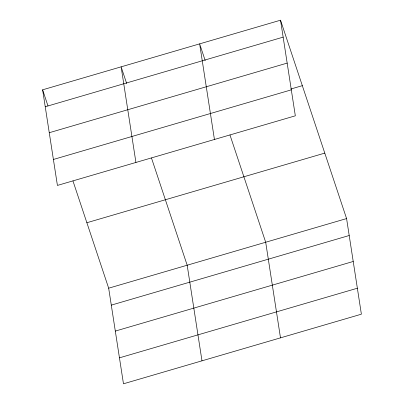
<?xml version="1.0" encoding="UTF-8"?>
<svg xmlns="http://www.w3.org/2000/svg" width="404" height="404" viewBox="0 0 404 404"><rect width="100%" height="100%" fill="white"/><g stroke="black" fill="none" stroke-linecap="round" stroke-linejoin="round"><path stroke-width="0.61" d="M280.527 20.2L295.329 115.812L57.419 185.426L42.617 89.814L280.527 20.2L346.582 218.574L361.383 314.186L123.472 383.8L108.671 288.188L72.962 180.947M45.243 106.752L283.148 37.138M49.263 132.714L287.168 63.1M290.855 89.021L302.323 85.663M53.399 159.464L291.309 89.85M86.875 222.725L324.781 153.111M108.671 288.188L346.582 218.574M111.292 305.126L349.202 235.512M115.312 331.088L353.222 261.474M119.453 357.838L357.363 288.224M205.187 60.534L199.642 43.869L214.438 139.481M229.982 134.997L265.691 242.243L280.492 337.855M126.679 83.507L121.129 66.842L135.931 162.453M151.47 157.974L187.178 265.216L201.98 360.828M42.617 89.814L47.97 105.883"/></g></svg>
